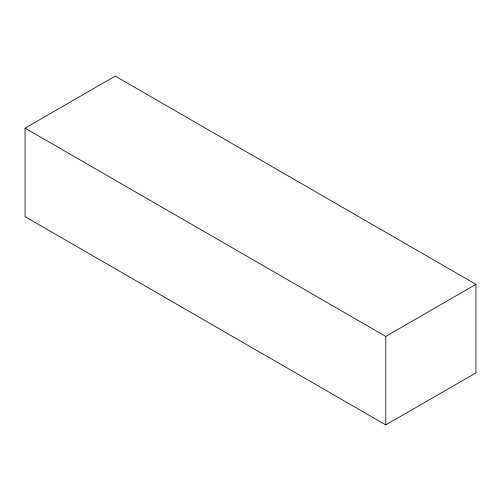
<?xml version="1.0" encoding="UTF-8"?>
<svg xmlns="http://www.w3.org/2000/svg" width="501" height="501" viewBox="0 0 501 501"><rect width="100%" height="100%" fill="white"/><g stroke="black" fill="none" stroke-linecap="round" stroke-linejoin="round"><path stroke-width="0.75" d="M25.05 128.15L115.23 76.083L475.95 284.343L475.95 372.85L385.77 424.917L25.05 216.657L25.05 128.15L385.77 336.409L475.95 284.343M385.77 336.409L385.77 424.917"/></g></svg>
